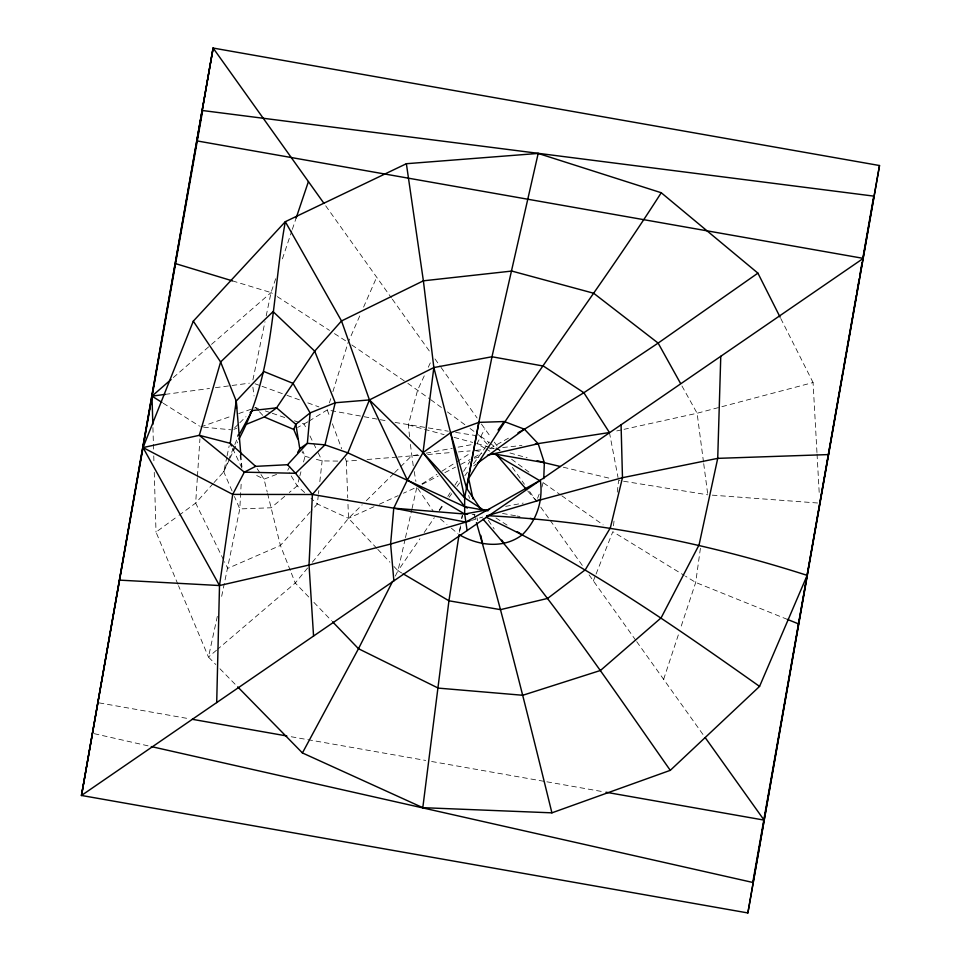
<?xml version="1.0" encoding="UTF-8"?>
<svg xmlns="http://www.w3.org/2000/svg" width="961" height="961" viewBox="0 0 961 961"><rect width="100%" height="100%" fill="white"/><g stroke="black" fill="none" stroke-linecap="round" stroke-linejoin="round"><path stroke-width="0.72" stroke-dasharray="4.8 3.6" d="M541.944 487.155L543.71 480.068M241.151 484.236L239.794 508.922L221.126 598.907M197.353 477.701L195.66 503.108L223.829 560.383M197.449 476.212L199.936 438.853M318.331 495.047L317.346 503.96L311.364 510.687M318.499 493.558L318.824 490.59M319.821 481.677L322.115 460.896L316.986 450.373M613.478 525.823L614.307 518.496M617.274 492.14L618.608 480.428L707.801 494.819M700.413 548.275L695.704 582.438L680.604 628.038M461.748 518.484L462.241 515.552M461.833 518.387L462.337 515.42M252.911 379.871L264.996 321.683M266.197 315.869L271.038 292.588L276.239 277.128M214.063 482.542L223.745 471.731L226.772 457.316M227.072 455.874L229.186 445.796M217.33 616.349L208.465 657.06L215.781 664.519M395.307 576.059L397.986 570.774L405.158 539.025M405.482 537.583L411.668 510.171M412.005 508.729L416.882 487.083L403.476 493.209M299.46 477.413L297.225 485.858L289.273 492.525M299.832 476.007L300.937 471.791M303.544 461.941L305.033 456.319L302.775 450.937M409.554 436.702L408.353 424.882L417.639 390.058L424.51 375.307M329.419 402.887L330.716 398.671M332.902 391.644L348.146 342.44L360.027 315.268M663.631 679.343L678.718 633.743M282.39 258.857L291.856 230.76M292.324 229.355L296.12 218.111M537.547 498.327L539.193 494.146M593.369 580.888L595.532 575.423M596.072 574.053L612.818 531.685L684.22 575.411M232.069 491.011L223.745 471.731L234.28 445.892M234.832 444.535L237.607 437.735L237.499 434.792M363.594 307.112L376.676 277.224M223.745 471.731L229.439 459.49M230.063 458.133L237.655 441.82M428.27 367.258L431.393 360.555M484.692 448.162L477.004 443.622L484.873 428.846M287.735 470.229L289.862 466.433M439.165 510.243L443.105 503.972M447.838 496.453L450.204 492.693M454.937 485.173L458.877 478.902M463.61 471.37L469.917 461.34M401.806 573.02L397.986 570.774L419.957 538.701M424.173 532.526L434.312 517.727M473.593 463.707L489.329 442.024M439.501 510.459L443.874 504.477M449.111 497.281L451.742 493.69M456.98 486.494L459.598 482.902M464.848 475.719L467.466 472.115M307.628 567.987L295.255 583.003L217.606 649.264M312.385 562.209L348.519 518.327L362.177 504.801M310.355 511.805L280.408 545.452L227.769 568.371L224.49 561.717M213.09 483.635L195.66 503.108L178.842 515.42M366.369 500.645L393.674 473.605M394.719 472.56L411.524 455.922L418.804 454.553M234.58 427.909L238.724 423.825M239.757 422.804L245.98 416.678M173.328 377.577L210.387 345.335M211.516 344.362L271.038 292.588L276.011 295.808M216.465 650.237L208.465 657.06L178.494 585.669M284.732 496.332L271.098 507.768L239.794 508.922L234.448 496.525M177.917 584.288L156.018 532.118L177.641 516.297M473.713 465.905L476.127 464.151M421.903 483.912L436.943 474.374M441.964 471.19L455.754 462.445M457.004 461.652L470.794 452.907M307.796 421.855L297.658 427.441M309.022 421.11L327.233 409.915L362.633 416.437M474.073 457.388L481.821 453.051M489.569 448.727L508.946 437.88M422.215 484.332L438.192 476.067M444.859 472.62L455.514 467.106M460.836 464.355L470.157 459.526M373.997 506.687L348.519 518.327L317.346 503.96L310.992 498.242M379.355 504.237L398.118 495.66M233.883 429.387L236.658 428.258M276.588 474.422L264.035 479.143L254.977 474.662M200.729 426.9L231.697 416.041M238.736 413.566L255.626 407.644L258.401 408.581M471.455 520.43L482.77 517.054M816.958 452.535L813.066 382.538L697.109 413.242L624.049 429.327M474.398 458.181L478.746 457.196M616.746 430.924L622.596 429.639M426.071 453.184L452.271 448.258M458.097 447.165L472.644 444.438M505.666 506.375L523.216 503.083M165.268 394.37L209.522 388.472M215.42 387.691L249.355 383.175M476.031 450.373L483.431 449.58M490.831 448.787L493.798 448.475M502.675 447.526L521.919 445.484M418.852 455.298L398.178 456.992M427.645 454.541L452.571 452.415M458.433 451.91L470.157 450.901M345.275 458.421L346.308 461.184L359.642 460.115M367.054 459.514L396.701 457.112M337.767 461.088L322.115 460.896L315.004 458.986M472.127 514.579L475.094 514.796M712.281 495.155L818.292 503.047M203.624 427.177L231.06 429.807M395.079 422.432L448.258 431.213M455.646 432.378L480.776 436.366L489.077 442.528M474.554 450.529L481.821 451.79M99.163 702.887L189.305 718.768M291.255 736.751L425.711 760.451M431.621 761.496L545.392 781.557M546.869 781.81L603.015 791.708M502.519 513.438L515.613 515.769M517.066 516.033L519.973 516.55M364.111 416.714L378.85 419.44M380.328 419.705L387.703 421.062M94.226 733.675L148.366 745.916M563.278 467.214L611.328 478.686M309.298 457.46L305.033 456.319L302.03 451.958M408.353 424.882L444.114 434.636M454.121 437.375L472.716 442.444M477.004 443.622L494.206 448.487M495.636 448.895L501.366 450.517M509.967 452.955L527.157 457.82M232.454 280.876L271.038 292.588M265.332 410.936L270.882 412.81M272.263 413.278L284.744 417.518M294.45 420.798L304.156 424.089L306.079 428.041M255.085 383.787L260.635 385.793M262.017 386.298L285.609 394.839M286.991 395.343L300.877 400.365M307.808 402.875L318.908 406.899M787.443 619.413L695.704 582.438L685.505 576.192M485.978 448.919L489.81 451.177M163.238 403.236L199.48 426.107M495.936 517.967L507.192 525.199M277.261 296.613L329.491 330.38M334.464 333.599L348.146 342.44M351.798 344.951L406.659 382.538M407.884 383.379L429.543 398.791M543.602 482.963L560.599 494.927M561.813 495.78L603.1 524.838M430.744 399.668L442.649 408.413M447.418 411.909L465.292 425.014M470.061 428.51L477.209 433.747M478.398 434.624L489.569 446.601M490.266 443.405L494.999 446.925M496.188 447.802L499.744 450.433M511.6 459.226L529.379 472.416M440.39 518.952L446.985 524.49M451.37 528.19L457.965 533.727M304.637 492.525L297.225 485.858L289.201 472.632M219.949 668.772L236.658 685.818M308.733 596.997L295.255 583.003L290.859 571.867M313.911 602.391L331.533 620.698M376.784 548.299L348.519 518.327L347.786 499.276M377.805 549.368L389.914 562.209M393.95 566.485L397.986 570.774M255.626 407.644L258.521 410.755M259.482 411.788L264.311 416.978M527.661 490.903L535.469 499.984M325.695 205.798L391.475 297.97M392.34 299.183L429.783 351.654M434.985 358.946L440.15 366.177M441.003 367.378L477.124 417.999M481.425 424.029L490.891 437.279M494.326 442.096L498.627 448.114M512.381 467.394L524.418 484.26M529.571 491.491L536.454 501.125M540.755 507.168L549.38 519.252M550.245 520.466L583.015 566.389M589.057 574.846L635.87 640.446M636.735 641.66L704.329 736.378M488.38 520.357L494.242 528.994M417.723 488.308L433.507 511.588M257.164 468.68L260.227 473.329M260.984 474.494L264.035 479.143L267.218 492.02M681.95 385.962L697.109 413.242L703.524 462.193M780.776 318.499L813.066 382.538M309.935 435.922L316.349 449.063M232.682 448.559L242.028 468.259M290.306 570.486L280.408 545.452L267.566 493.449M327.233 409.915L329.299 415.452M332.386 423.777L341.672 448.715M468.68 495.432L469.497 498.303M474.001 514.039L476.055 521.198M477.028 517.835L477.653 520.754M609.442 432.534L618.043 477.533M413.23 465.833L410.167 442.613M414.203 471.503L415.909 481.413M240.13 455.178L241.812 466.806M252.887 387.175L254.064 395.944M703.716 463.67L707.608 493.329M240.875 454.817L241.896 466.77M817.042 454.024L819.289 494.23M346.308 461.184L347.726 497.81M152.919 427.513L153.58 449.928M153.76 455.91L153.976 463.382M154.253 472.344L156.018 532.118M460.523 525.835L459.298 533.187L460.571 525.775"/><path stroke-width="1.44" d="M216.706 702.575L219.504 585.537L232.718 494.386L244.322 472.163L255.638 466.361L287.579 464.716L307.352 443.321L310.115 412.894L293.045 383.367L264.035 371.583L236.238 401.061L230.196 443.309L231.433 445.94M720.774 356.291L717.723 458.361L699.079 544.863L661.108 617.875L600.445 670.478L522.772 695.271L438.252 688.112L358.489 648.711L332.578 621.779M543.758 478.626L544.346 462.685L538.196 443.742L524.442 429.207L504.201 421.543L478.854 422.372L450.589 432.714L423.008 452.643L407.332 480.092L393.758 508.165L390.61 544.046L393.878 580.864M535.241 444.054L609.442 432.534L583.856 392.725L543.421 366.069L491.984 356.759L433.843 367.558L369.444 399.92L347.834 452.847L312.397 494.507L309.022 565.032L313.562 636.038M780.104 317.166L757.905 273.14L661.24 192.741L538.184 153.436L406.371 163.718L423.381 280.816L433.843 367.558L423.008 452.643L464.728 506.711L467.394 508.021M486.975 515.661C595.88 521.126 703.404 542.052 807.156 575.363L759.562 686.406L670.285 770.338L551.914 812.838L422.804 807.672L448.943 600.793L459.058 534.652C478.566 545.74 503.348 549.151 522.207 534.857C536.755 520.67 543.385 500.321 540.298 480.272L465.797 522.111L390.61 544.046L309.022 565.032L219.504 585.537L119.584 580.132M879.519 165.532L747.874 912.95L81.481 795.468L213.126 48.05L879.519 165.532L752.763 882.45L151.297 746.577M213.126 48.05L196.921 140.895L863.314 258.377L81.481 795.468L213.126 48.05L323.965 203.372M747.874 912.95L842.821 372.075M843.338 369.108L845.68 355.81M846.197 352.843L846.713 349.888M847.242 346.933L849.572 333.623M850.101 330.668L852.431 317.358M852.96 314.403L856.335 295.183M856.852 292.228L859.194 278.918M859.711 275.963L862.053 262.653M862.57 259.698L873.741 196.116L202.651 110.539L81.481 795.468M538.184 153.436L491.984 356.759L478.854 422.372L464.656 497.858L464.692 514.027L467.106 530.556M480.848 509.258L466.626 488.284L478.854 422.372M238.917 439.105C274.666 372.46 272.023 294.306 285.309 221.691L406.371 163.718M296.12 218.111L308.421 181.581M467.671 514.243L464.692 514.027L407.332 480.092L369.444 399.92L341.515 320.95L285.309 221.691L193.305 321.166L143.033 447.574L219.504 585.537M297.706 438.841L293.766 429.435L295.832 424.318L310.115 412.894L335.221 402.755L369.444 399.92L423.008 452.643L464.656 497.858L484.68 510.723M392.629 581.333L358.489 648.711L302.427 752.943L422.804 807.672M238.989 435.141L252.19 410.551L276.6 407.848L295.832 424.318L299.784 448.691L297.658 452.487M661.24 192.741C599.388 289.573 528.79 380.556 468.656 478.458L473.004 498.879M498.074 429.975L504.201 421.543M250.124 412.593L252.19 410.551M171.082 379.523L151.994 396.136L152.835 424.522M244.947 424.87L264.311 416.978L276.6 407.848L314.703 351.149L341.515 320.95L423.381 280.816L511.793 271.062L593.646 293.237L658.129 343.089L680.508 383.367M477.341 463.286L524.442 429.207L583.856 392.725L658.129 343.089L757.905 273.14M299.784 448.691L307.352 443.321L324.986 444.859L347.834 452.847L464.728 506.711L487.984 510.856M517.979 432.822L524.442 429.207M470.037 520.85L465.797 522.111L393.758 508.165L312.397 494.507L232.718 494.386L143.033 447.574L199.323 435.321L230.196 443.309L255.638 466.361M487.011 515.793L540.767 499.804L622.476 477.701L717.723 458.361L828.55 454.577M487.443 455.226L538.196 443.742M489.569 509.378L464.692 514.027L393.758 508.165M536.382 500.633L540.767 499.804M165.268 394.37L151.994 396.136L161.989 402.443M492.008 453.568L544.346 462.685L560.371 466.517M192.26 719.296L286.822 735.97M605.971 792.236L764.079 820.105L705.194 737.592M530.148 518.363L534.508 519.144M537.187 460.655L544.346 462.685M175.274 263.542L232.454 280.876M787.443 619.413L798.555 623.893M264.311 416.978L293.766 429.435M486.11 517.186C583.555 562.69 672.015 624.542 759.562 686.406M493.654 453.448L539.758 480.692M403.091 573.777L448.943 600.793L500.489 609.646L547.638 598.415L585.321 569.753L610.343 527.865L622.476 477.701L621.07 424.786M517.21 531.637L522.207 534.857M237.703 686.887L302.427 752.943M287.579 464.716L295.544 473.292L312.397 494.507M483.023 519.156C551.854 597.874 610.307 684.869 670.285 770.338M496.405 454.553L525.703 488.632M501.774 540.106L504.285 543.806M193.305 321.166L220.622 361.973L236.238 401.061L240.875 454.817M433.843 367.558L450.589 432.714L466.626 488.284M476.464 522.628C503.972 618.728 528.045 715.777 551.914 812.838M450.589 432.714L464.656 497.858M480.752 535.349L482.614 544.094M236.238 401.061L236.514 408.389M335.221 402.755L324.986 444.859L295.544 473.292L244.322 472.163L199.323 435.321L220.622 361.973L273.092 311.616L314.703 351.149L335.221 402.755"/></g></svg>
